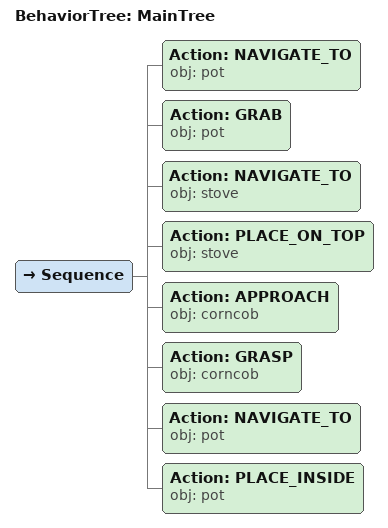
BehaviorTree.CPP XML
<root main_tree_to_execute="MainTree">
  <BehaviorTree ID="MainTree">
    <Sequence>
      <!-- Navigate to pot -->
      <Action ID="NAVIGATE_TO" obj="pot" />
      <!-- Grab pot -->
      <Action ID="GRAB" obj="pot" />
      <!-- Navigate to stove -->
      <Action ID="NAVIGATE_TO" obj="stove" />
      <!-- Place on stove -->
      <Action ID="PLACE_ON_TOP" obj="stove" />
      <!-- Approach corncob -->
      <Action ID="APPROACH" obj="corncob" />
      <!-- Grasp corncob -->
      <Action ID="GRASP" obj="corncob" />
      <!-- Navigate to pot -->
      <Action ID="NAVIGATE_TO" obj="pot" />
      <!-- Place inside pot -->
      <Action ID="PLACE_INSIDE" obj="pot" />
    </Sequence>
  </BehaviorTree>
</root>
